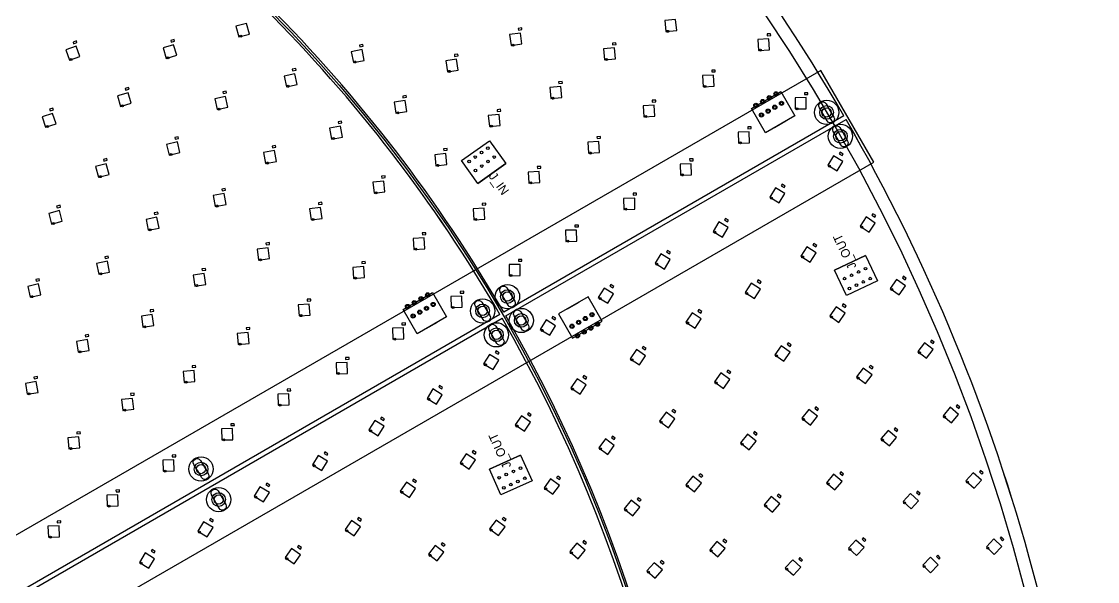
# Model space of a CAD drawing. Header units: millimetres. Extents: x -55 to 1655, y -1555 to 155.
# Drawn here: x 1166.4 to 1654, y -483.3 to -229.5 of the extents above; entities that cross this region are included whole.
import ezdxf
from ezdxf.enums import TextEntityAlignment as Align

# ---------------------------------------------------------------- set-up
doc = ezdxf.new("R2010")
doc.units = ezdxf.units.MM
doc.header["$MEASUREMENT"] = 0
doc.layers.add('Layer 1', color=7, linetype='Continuous', lineweight=0)
for name, color, linetype in [('SUN-LABEL', 4, 'Continuous'), ('SUN-OUTLINE', 2, 'Continuous'), ('SUN-STANDOFF', 1, 'Continuous'), ('SUN-WAGO', 3, 'Continuous')]:
    doc.layers.add(name, color=color, linetype=linetype)

msp = doc.modelspace()

# ---------------------------------------------------------------- linework, layer by layer
at = {"layer": 'Layer 1', "color": 2, "lineweight": 25, "true_color": 0xf7ec13}
for p, q in [((1539.05, -272.26), (1384.9, -361.26)), ((1385.9, -362.99), (1540.05, -273.99)), ((1383.16, -362.26), (995.18, -586.26)), ((996.18, -588), (1384.16, -363.99))]:
    msp.add_line(p, q, dxfattribs=at)
at = {"layer": 'Layer 1', "color": 93, "lineweight": 25, "true_color": 0x6abd45}
for p, q in [((1507.58, -277.61), (1512.78, -274.61)), ((1413.82, -359.69), (1419.02, -356.69)), ((1349.74, -368.74), (1354.94, -365.74))]:
    msp.add_line(p, q, dxfattribs=at)
at = {"layer": 'Layer 1', "color": 18, "lineweight": 25, "true_color": 0x000000}
for points in [[(1457.85, -229.15), (1458.31, -234.13), (1463.29, -233.66), (1462.82, -228.68)], [(1263.59, -231.67), (1264.89, -236.5), (1269.72, -235.21), (1268.42, -230.38)], [(1387.53, -235.47), (1388.23, -240.42), (1393.18, -239.71), (1392.48, -234.76)], [(1500.1, -237.64), (1500.38, -242.64), (1505.37, -242.36), (1505.09, -237.36)], [(1186.44, -242.36), (1188.11, -247.08), (1192.82, -245.41), (1191.16, -240.69)], [(1230.52, -241.46), (1231.94, -246.25), (1236.73, -244.83), (1235.31, -240.04)], [(1315.79, -243.22), (1316.77, -248.12), (1321.67, -247.14), (1320.7, -242.24)], [(1430.1, -241.96), (1430.6, -246.94), (1435.58, -246.44), (1435.08, -241.46)], [(1358.63, -247.37), (1359.39, -252.31), (1364.33, -251.55), (1363.57, -246.61)], [(1285.36, -254.26), (1286.42, -259.15), (1291.31, -258.08), (1290.24, -253.2)], [(1475, -254.08), (1475.28, -259.07), (1480.27, -258.79), (1479.99, -253.8)], [(1209.87, -263.22), (1211.29, -268.01), (1216.08, -266.59), (1214.66, -261.8)], [(1405.76, -259.5), (1406.26, -264.48), (1411.24, -263.97), (1410.73, -259)], [(1253.94, -264.62), (1255.1, -269.48), (1259.96, -268.31), (1258.8, -263.45)], [(1335.23, -266.15), (1335.99, -271.09), (1340.94, -270.33), (1340.18, -265.39)], [(1448.04, -267.71), (1448.34, -272.7), (1453.33, -272.4), (1453.03, -267.41)], [(1516.9, -264.15), (1516.99, -269.15), (1521.99, -269.05), (1521.9, -264.05)], [(1175.74, -272.74), (1177.31, -277.48), (1182.06, -275.91), (1180.48, -271.16)], [(1377.85, -272.17), (1378.39, -277.14), (1383.36, -276.6), (1382.82, -271.63)], [(1306.02, -277.86), (1306.85, -282.79), (1311.78, -281.96), (1310.95, -277.03)], [(1491.2, -279.63), (1491.3, -284.63), (1496.3, -284.53), (1496.2, -279.54)], [(1232.17, -285.27), (1233.34, -290.13), (1238.2, -288.96), (1237.04, -284.1)], [(1423.01, -284.25), (1423.31, -289.24), (1428.3, -288.94), (1428, -283.95)], [(1276.11, -288.97), (1277.02, -293.89), (1281.93, -292.98), (1281.02, -288.06)], [(1353.65, -289.91), (1354.2, -294.88), (1359.17, -294.34), (1358.62, -289.37)], [(1534.3, -290.37), (1531.72, -294.66), (1536, -297.24), (1538.58, -292.95)], [(1199.95, -295.31), (1201.25, -300.14), (1206.08, -298.85), (1204.78, -294.02)], [(1464.92, -294.16), (1465.02, -299.15), (1470.02, -299.05), (1469.92, -294.05)], [(1325.54, -302.42), (1326.14, -307.38), (1331.1, -306.79), (1330.51, -301.83)], [(1395.96, -297.79), (1396.29, -302.78), (1401.28, -302.45), (1400.95, -297.46)], [(1508.04, -304.88), (1505.46, -309.17), (1509.75, -311.75), (1512.33, -307.46)], [(1253.29, -308.46), (1254.21, -313.37), (1259.12, -312.46), (1258.21, -307.55)], [(1439.25, -309.68), (1439.35, -314.67), (1444.35, -314.57), (1444.25, -309.57)], [(1178.74, -316.52), (1180.03, -321.35), (1184.86, -320.06), (1183.57, -315.23)], [(1296.97, -314.46), (1297.62, -319.41), (1302.58, -318.76), (1301.93, -313.8)], [(1371.02, -314.45), (1371.35, -319.44), (1376.34, -319.12), (1376.01, -314.13)], [(1222.81, -319.25), (1223.83, -324.15), (1228.72, -323.14), (1227.71, -318.24)], [(1482.33, -320.38), (1479.75, -324.66), (1484.03, -327.24), (1486.61, -322.96)], [(1549.11, -318.12), (1546.37, -322.3), (1550.55, -325.04), (1553.29, -320.86)], [(1412.95, -324.17), (1413.06, -329.17), (1418.05, -329.06), (1417.95, -324.06)], [(1343.87, -327.88), (1344.23, -332.87), (1349.21, -332.51), (1348.86, -327.52)], [(1273.17, -332.72), (1273.82, -337.68), (1278.78, -337.02), (1278.13, -332.07)], [(1456.06, -334.85), (1453.47, -339.13), (1457.75, -341.72), (1460.34, -337.44)], [(1522.33, -331.64), (1519.59, -335.82), (1523.77, -338.56), (1526.51, -334.38)], [(1200.4, -339.2), (1201.42, -344.09), (1206.31, -343.08), (1205.3, -338.18)], [(1316.48, -341), (1316.87, -345.98), (1321.85, -345.59), (1321.46, -340.6)], [(1387.3, -339.73), (1387.41, -344.73), (1392.41, -344.62), (1392.3, -339.62)], [(1244.25, -344.48), (1244.97, -349.43), (1249.92, -348.71), (1249.19, -343.76)], [(1169.19, -349.63), (1170.33, -354.5), (1175.2, -353.36), (1174.06, -348.49)], [(1430.37, -350.38), (1427.77, -354.66), (1432.05, -357.25), (1434.64, -352.98)], [(1497.07, -348.16), (1494.32, -352.33), (1498.49, -355.09), (1501.24, -350.92)], [(1562.87, -346.4), (1559.98, -350.47), (1564.05, -353.37), (1566.95, -349.29)], [(1360.97, -354.18), (1361.09, -359.18), (1366.08, -359.06), (1365.97, -354.06)], [(1291.75, -357.99), (1292.14, -362.97), (1297.13, -362.58), (1296.74, -357.6)], [(1535.6, -358.9), (1532.71, -362.98), (1536.79, -365.88), (1539.68, -361.8)], [(1220.71, -363.09), (1221.44, -368.04), (1226.38, -367.31), (1225.66, -362.37)], [(1404.07, -364.81), (1401.47, -369.09), (1405.75, -371.68), (1408.34, -367.41)], [(1470.23, -361.57), (1467.48, -365.74), (1471.65, -368.49), (1474.4, -364.32)], [(1264.17, -370.92), (1264.61, -375.9), (1269.59, -375.46), (1269.15, -370.48)], [(1334.56, -368.52), (1334.69, -373.52), (1339.69, -373.39), (1339.56, -368.39)], [(1191.33, -374.53), (1192.14, -379.46), (1197.07, -378.65), (1196.26, -373.71)], [(1575.56, -375.17), (1572.52, -379.14), (1576.48, -382.18), (1579.53, -378.21)], [(1445.02, -378.21), (1442.25, -382.37), (1446.4, -385.15), (1449.18, -380.99)], [(1510.68, -376.52), (1507.76, -380.57), (1511.81, -383.5), (1514.74, -379.44)], [(1308.98, -384.2), (1309.11, -389.19), (1314.11, -389.06), (1313.98, -384.06)], [(1378.4, -380.39), (1375.8, -384.66), (1380.07, -387.26), (1382.67, -382.99)], [(1239.6, -388.12), (1240.03, -393.11), (1245.01, -392.67), (1244.58, -387.69)], [(1483.32, -388.83), (1480.4, -392.89), (1484.46, -395.81), (1487.38, -391.75)], [(1547.85, -386.65), (1544.8, -390.62), (1548.77, -393.66), (1551.81, -389.69)], [(1168.14, -393.56), (1168.95, -398.49), (1173.88, -397.68), (1173.07, -392.75)], [(1418.12, -391.48), (1415.34, -395.64), (1419.5, -398.42), (1422.27, -394.26)], [(1282.53, -398.47), (1282.67, -403.46), (1287.67, -403.32), (1287.53, -398.32)], [(1352.79, -396.08), (1350.18, -400.34), (1354.44, -402.96), (1357.06, -398.69)], [(1211.78, -400.82), (1212.27, -405.8), (1217.25, -405.31), (1216.76, -400.33)], [(1587.17, -404.4), (1583.98, -408.25), (1587.83, -411.44), (1591.02, -407.59)], [(1392.96, -408.27), (1390.16, -412.41), (1394.3, -415.22), (1397.1, -411.08)], [(1458.45, -406.66), (1455.49, -410.69), (1459.53, -413.64), (1462.48, -409.61)], [(1523.13, -405.4), (1520.05, -409.33), (1523.99, -412.42), (1527.07, -408.48)], [(1257, -414.21), (1257.14, -419.21), (1262.14, -419.07), (1261.99, -414.07)], [(1326.43, -410.4), (1323.82, -414.66), (1328.08, -417.27), (1330.69, -413.01)], [(1187.4, -418.3), (1187.89, -423.27), (1192.86, -422.78), (1192.37, -417.81)], [(1430.99, -418.74), (1428.03, -422.77), (1432.07, -425.73), (1435.02, -421.7)], [(1495.3, -416.6), (1492.22, -420.53), (1496.15, -423.62), (1499.24, -419.68)], [(1559.04, -414.83), (1555.85, -418.68), (1559.7, -421.87), (1562.89, -418.02)], [(1230.48, -428.4), (1230.64, -433.39), (1235.64, -433.23), (1235.47, -428.23)], [(1300.86, -426.17), (1298.24, -430.42), (1302.49, -433.05), (1305.12, -428.79)], [(1367.95, -425.43), (1365.12, -429.55), (1369.24, -432.38), (1372.07, -428.26)], [(1340.87, -438.35), (1338.04, -442.47), (1342.16, -445.3), (1344.99, -441.18)], [(1406.17, -436.82), (1403.18, -440.82), (1407.18, -443.82), (1410.18, -439.82)], [(1470.63, -435.66), (1467.5, -439.56), (1471.39, -442.69), (1474.52, -438.79)], [(1534.41, -434.75), (1531.17, -438.56), (1534.98, -441.8), (1538.22, -437.99)], [(1597.68, -434.04), (1594.35, -437.77), (1598.07, -441.1), (1601.41, -437.37)], [(1274.46, -440.4), (1271.83, -444.66), (1276.09, -447.28), (1278.71, -443.03)], [(1569.18, -443.42), (1565.85, -447.14), (1569.58, -450.48), (1572.91, -446.75)], [(1205, -444.24), (1205.16, -449.24), (1210.16, -449.07), (1210, -444.08)], [(1442.66, -446.53), (1439.54, -450.43), (1443.43, -453.56), (1446.56, -449.66)], [(1506.16, -444.83), (1502.92, -448.63), (1506.72, -451.87), (1509.96, -448.07)], [(1178.4, -458.31), (1178.59, -463.31), (1183.58, -463.12), (1183.4, -458.12)], [(1248.94, -456.27), (1246.3, -460.52), (1250.55, -463.16), (1253.19, -458.91)], [(1315.95, -455.75), (1313.08, -459.85), (1317.17, -462.72), (1320.04, -458.62)], [(1381.55, -455.53), (1378.5, -459.5), (1382.47, -462.54), (1385.51, -458.58)], [(1353.83, -467.01), (1350.79, -470.98), (1354.75, -474.02), (1357.8, -470.06)], [(1418.02, -465.96), (1414.83, -469.82), (1418.69, -473), (1421.87, -469.15)], [(1481.52, -465.16), (1478.23, -468.92), (1481.99, -472.22), (1485.28, -468.46)], [(1544.5, -464.54), (1541.11, -468.22), (1544.79, -471.61), (1548.18, -467.93)], [(1607.07, -464.05), (1603.6, -467.65), (1607.2, -471.12), (1610.67, -467.52)], [(1222.48, -470.41), (1219.84, -474.66), (1224.09, -477.3), (1226.73, -473.05)], [(1288.76, -468.43), (1285.89, -472.53), (1289.98, -475.4), (1292.85, -471.3)], [(1578.24, -472.36), (1574.77, -475.96), (1578.37, -479.43), (1581.84, -475.83)], [(1453.11, -474.81), (1449.82, -478.57), (1453.58, -481.86), (1456.87, -478.1)], [(1515.86, -473.47), (1512.47, -477.14), (1516.15, -480.53), (1519.54, -476.86)]]:
    msp.add_lwpolyline(points, close=True, dxfattribs=at)
at = {"layer": 'Layer 1', "color": 30, "lineweight": 25, "true_color": 0xf57f20}
for points in [[(1391.57, -233.46), (1393.15, -233.23), (1393.04, -232.44), (1391.46, -232.66)], [(1190.01, -239.59), (1191.52, -239.06), (1191.25, -238.3), (1189.74, -238.84)], [(1234.23, -238.87), (1235.76, -238.42), (1235.53, -237.65), (1234, -238.11)], [(1504.29, -235.98), (1505.89, -235.89), (1505.85, -235.1), (1504.25, -235.19)], [(1319.72, -240.98), (1321.29, -240.67), (1321.13, -239.89), (1319.56, -240.2)], [(1434.22, -240.12), (1435.81, -239.96), (1435.73, -239.16), (1434.14, -239.32)], [(1362.65, -245.32), (1364.23, -245.07), (1364.11, -244.28), (1362.53, -244.52)], [(1289.24, -251.96), (1290.81, -251.62), (1290.64, -250.84), (1289.07, -251.18)], [(1479.2, -252.42), (1480.79, -252.33), (1480.75, -251.53), (1479.15, -251.62)], [(1409.88, -257.66), (1411.47, -257.49), (1411.39, -256.7), (1409.8, -256.86)], [(1213.58, -260.64), (1215.11, -260.18), (1214.88, -259.41), (1213.35, -259.87)], [(1257.77, -262.23), (1259.33, -261.86), (1259.14, -261.08), (1257.58, -261.46)], [(1339.25, -264.09), (1340.83, -263.85), (1340.71, -263.06), (1339.13, -263.3)], [(1521.16, -262.64), (1522.76, -262.61), (1522.74, -261.81), (1521.14, -261.84)], [(1452.23, -266.03), (1453.83, -265.93), (1453.78, -265.14), (1452.18, -265.23)], [(1179.36, -270.04), (1180.88, -269.54), (1180.63, -268.78), (1179.11, -269.28)], [(1381.95, -270.29), (1383.54, -270.12), (1383.46, -269.32), (1381.87, -269.5)], [(1310.01, -275.75), (1311.59, -275.48), (1311.46, -274.69), (1309.88, -274.96)], [(1495.46, -278.13), (1497.06, -278.1), (1497.05, -277.3), (1495.45, -277.33)], [(1236.01, -282.89), (1237.57, -282.51), (1237.38, -281.73), (1235.82, -282.11)], [(1427.2, -282.57), (1428.8, -282.48), (1428.75, -281.68), (1427.15, -281.77)], [(1280.06, -286.79), (1281.63, -286.5), (1281.49, -285.72), (1279.92, -286.01)], [(1357.76, -288.03), (1359.35, -287.86), (1359.26, -287.06), (1357.67, -287.24)], [(1203.72, -292.83), (1205.27, -292.41), (1205.06, -291.64), (1203.52, -292.05)], [(1469.18, -292.65), (1470.78, -292.62), (1470.76, -291.82), (1469.16, -291.85)], [(1536.93, -289.46), (1538.3, -290.29), (1538.71, -289.6), (1537.34, -288.78)], [(1400.15, -296.09), (1401.74, -295.98), (1401.69, -295.18), (1400.1, -295.29)], [(1329.63, -300.5), (1331.22, -300.31), (1331.12, -299.51), (1329.53, -299.7)], [(1257.25, -306.28), (1258.82, -305.99), (1258.68, -305.2), (1257.1, -305.49)], [(1510.67, -303.97), (1512.04, -304.8), (1512.45, -304.11), (1511.08, -303.29)], [(1301.04, -312.49), (1302.62, -312.28), (1302.52, -311.49), (1300.93, -311.69)], [(1375.2, -312.75), (1376.8, -312.65), (1376.75, -311.85), (1375.15, -311.96)], [(1443.51, -308.17), (1445.11, -308.14), (1445.09, -307.34), (1443.49, -307.37)], [(1182.51, -314.04), (1184.06, -313.63), (1183.85, -312.85), (1182.3, -313.27)], [(1226.72, -316.99), (1228.29, -316.67), (1228.13, -315.89), (1226.56, -316.21)], [(1551.77, -317.3), (1553.1, -318.18), (1553.54, -317.51), (1552.2, -316.64)], [(1484.96, -319.47), (1486.33, -320.3), (1486.74, -319.61), (1485.37, -318.78)], [(1348.04, -326.15), (1349.64, -326.04), (1349.58, -325.24), (1347.99, -325.36)], [(1417.2, -322.65), (1418.8, -322.62), (1418.78, -321.82), (1417.18, -321.85)], [(1277.23, -330.75), (1278.82, -330.54), (1278.72, -329.75), (1277.13, -329.96)], [(1524.99, -330.82), (1526.32, -331.7), (1526.76, -331.03), (1525.42, -330.15)], [(1204.31, -336.94), (1205.88, -336.61), (1205.72, -335.83), (1204.15, -336.15)], [(1458.68, -333.94), (1460.05, -334.77), (1460.47, -334.09), (1459.1, -333.26)], [(1320.64, -339.24), (1322.23, -339.12), (1322.17, -338.32), (1320.57, -338.44)], [(1391.55, -338.21), (1393.15, -338.18), (1393.14, -337.38), (1391.54, -337.42)], [(1173.04, -347.27), (1174.6, -346.91), (1174.42, -346.13), (1172.86, -346.49)], [(1248.28, -342.45), (1249.86, -342.22), (1249.75, -341.43), (1248.16, -341.66)], [(1565.55, -345.68), (1566.86, -346.61), (1567.32, -345.96), (1566.02, -345.03)], [(1433, -349.48), (1434.36, -350.31), (1434.78, -349.63), (1433.41, -348.79)], [(1499.73, -347.36), (1501.07, -348.24), (1501.51, -347.58), (1500.17, -346.69)], [(1295.91, -356.23), (1297.51, -356.11), (1297.44, -355.31), (1295.85, -355.44)], [(1365.22, -352.66), (1366.82, -352.62), (1366.8, -351.82), (1365.2, -351.86)], [(1224.75, -361.06), (1226.33, -360.83), (1226.21, -360.04), (1224.63, -360.27)], [(1472.89, -360.76), (1474.23, -361.65), (1474.67, -360.98), (1473.34, -360.1)], [(1538.29, -358.19), (1539.59, -359.12), (1540.05, -358.47), (1538.75, -357.54)], [(1406.69, -363.91), (1408.06, -364.74), (1408.48, -364.05), (1407.11, -363.22)], [(1268.32, -369.13), (1269.91, -368.99), (1269.84, -368.19), (1268.25, -368.33)], [(1338.81, -366.99), (1340.41, -366.95), (1340.39, -366.15), (1338.79, -366.19)], [(1195.32, -372.43), (1196.9, -372.17), (1196.77, -371.38), (1195.19, -371.64)], [(1513.37, -375.82), (1514.67, -376.76), (1515.14, -376.11), (1513.84, -375.17)], [(1578.27, -374.56), (1579.54, -375.53), (1580.03, -374.9), (1578.76, -373.92)], [(1381.03, -379.49), (1382.4, -380.32), (1382.81, -379.64), (1381.45, -378.81)], [(1447.69, -377.43), (1449.02, -378.31), (1449.46, -377.65), (1448.13, -376.76)], [(1313.23, -382.66), (1314.83, -382.62), (1314.81, -381.82), (1313.21, -381.86)], [(1243.74, -386.33), (1245.34, -386.2), (1245.27, -385.4), (1243.67, -385.54)], [(1420.78, -390.69), (1422.11, -391.58), (1422.56, -390.92), (1421.23, -390.03)], [(1486.01, -388.14), (1487.31, -389.07), (1487.78, -388.42), (1486.48, -387.49)], [(1550.56, -386.04), (1551.83, -387.01), (1552.31, -386.38), (1551.04, -385.4)], [(1172.13, -391.46), (1173.71, -391.2), (1173.58, -390.41), (1172, -390.67)], [(1355.43, -395.19), (1356.79, -396.02), (1357.21, -395.34), (1355.84, -394.51)], [(1215.91, -398.99), (1217.5, -398.83), (1217.42, -398.03), (1215.83, -398.19)], [(1286.77, -396.92), (1288.37, -396.87), (1288.35, -396.07), (1286.75, -396.12)], [(1525.85, -404.81), (1527.11, -405.8), (1527.6, -405.17), (1526.34, -404.18)], [(1589.9, -403.89), (1591.13, -404.91), (1591.64, -404.29), (1590.41, -403.27)], [(1329.06, -409.5), (1330.43, -410.34), (1330.84, -409.66), (1329.48, -408.82)], [(1395.63, -407.5), (1396.95, -408.4), (1397.4, -407.74), (1396.08, -406.84)], [(1461.15, -405.99), (1462.44, -406.93), (1462.91, -406.29), (1461.62, -405.34)], [(1261.24, -412.67), (1262.84, -412.62), (1262.81, -411.82), (1261.21, -411.87)], [(1561.78, -414.32), (1563.01, -415.34), (1563.52, -414.73), (1562.29, -413.71)], [(1191.52, -416.46), (1193.12, -416.3), (1193.04, -415.51), (1191.44, -415.66)], [(1433.69, -418.07), (1434.98, -419.01), (1435.45, -418.37), (1434.16, -417.42)], [(1498.02, -416.01), (1499.28, -417), (1499.77, -416.37), (1498.51, -415.38)], [(1370.62, -424.68), (1371.94, -425.58), (1372.4, -424.92), (1371.08, -424.02)], [(1234.71, -426.84), (1236.31, -426.78), (1236.29, -425.98), (1234.69, -426.04)], [(1303.5, -425.28), (1304.86, -426.12), (1305.28, -425.44), (1303.92, -424.6)], [(1537.15, -434.28), (1538.37, -435.32), (1538.89, -434.71), (1537.67, -433.67)], [(1600.43, -433.63), (1601.62, -434.7), (1602.15, -434.1), (1600.96, -433.03)], [(1343.55, -437.59), (1344.86, -438.5), (1345.32, -437.84), (1344, -436.93)], [(1408.88, -436.18), (1410.16, -437.13), (1410.64, -436.49), (1409.36, -435.54)], [(1473.35, -435.11), (1474.6, -436.11), (1475.1, -435.48), (1473.85, -434.48)], [(1209.24, -442.68), (1210.84, -442.63), (1210.81, -441.83), (1209.21, -441.88)], [(1277.09, -439.52), (1278.45, -440.36), (1278.87, -439.68), (1277.51, -438.84)], [(1571.93, -443.01), (1573.12, -444.07), (1573.66, -443.48), (1572.46, -442.41)], [(1445.39, -445.98), (1446.64, -446.98), (1447.14, -446.36), (1445.89, -445.36)], [(1508.89, -444.35), (1510.11, -445.39), (1510.63, -444.78), (1509.41, -443.74)], [(1182.63, -456.73), (1184.23, -456.67), (1184.2, -455.87), (1182.6, -455.93)], [(1251.58, -455.4), (1252.94, -456.24), (1253.36, -455.56), (1252, -454.72)], [(1318.63, -455.02), (1319.94, -455.94), (1320.4, -455.29), (1319.09, -454.37)], [(1384.26, -454.92), (1385.53, -455.89), (1386.01, -455.26), (1384.74, -454.29)], [(1609.83, -463.75), (1610.98, -464.86), (1611.54, -464.28), (1610.39, -463.17)], [(1291.44, -467.7), (1292.75, -468.62), (1293.21, -467.97), (1291.9, -467.05)], [(1356.54, -466.4), (1357.81, -467.38), (1358.3, -466.74), (1357.03, -465.77)], [(1420.75, -465.45), (1421.98, -466.47), (1422.49, -465.85), (1421.26, -464.83)], [(1484.27, -464.73), (1485.47, -465.79), (1486, -465.18), (1484.8, -464.13)], [(1547.26, -464.18), (1548.44, -465.26), (1548.98, -464.68), (1547.8, -463.59)], [(1225.12, -469.54), (1226.48, -470.39), (1226.9, -469.71), (1225.54, -468.86)], [(1518.62, -473.1), (1519.79, -474.19), (1520.34, -473.6), (1519.16, -472.52)], [(1581, -472.05), (1582.16, -473.16), (1582.71, -472.59), (1581.56, -471.48)], [(1455.86, -474.37), (1457.06, -475.43), (1457.59, -474.83), (1456.39, -473.77)]]:
    msp.add_lwpolyline(points, close=True, dxfattribs=at)
at = {"layer": 'Layer 1', "color": 175, "lineweight": 25, "true_color": 0x3953a4}
msp.add_lwpolyline([(997.85, -613.58), (1552.57, -293.31), (1528.58, -251.76), (973.86, -572.02)], dxfattribs=at)
at = {"layer": 'Layer 1', "color": 93, "lineweight": 25, "true_color": 0x6abd45}
for points in [[(1497.12, -268.99), (1510.54, -261.24), (1516.89, -272.24), (1503.47, -279.99)], [(1339.28, -360.12), (1352.7, -352.37), (1359.05, -363.37), (1345.63, -371.12)], [(1416.06, -373.06), (1429.48, -365.31), (1423.13, -354.32), (1409.71, -362.07)]]:
    msp.add_lwpolyline(points, close=True, dxfattribs=at)
at = {"layer": 'Layer 1', "color": 2, "lineweight": 25, "true_color": 0xf7ec13}
for radius in [848, 675]:
    msp.add_circle((799.96, -700.13), radius, dxfattribs=at)
at = {"layer": 'Layer 1', "color": 18, "lineweight": 25, "true_color": 0x000000}
for centre in [(1459.2, -233.99), (1265.74, -236.22), (1389.11, -240.24), (1501.27, -242.54), (1188.94, -246.73), (1232.79, -245.95), (1317.64, -247.89), (1431.49, -246.8), (1360.27, -252.13), (1287.29, -258.91), (1476.17, -258.97), (1212.14, -267.71), (1407.15, -264.34), (1255.97, -269.22), (1336.88, -270.91), (1449.23, -272.6), (1517.89, -269.08), (1178.15, -277.15), (1379.28, -276.99), (1307.73, -282.59), (1492.2, -284.56), (1234.21, -289.87), (1424.21, -289.14), (1277.89, -293.68), (1355.09, -294.73), (1532.52, -295.08), (1202.1, -299.86), (1397.19, -302.67), (1465.92, -299.09), (1327.02, -307.23), (1506.26, -309.59), (1255.08, -313.16), (1440.25, -314.61), (1180.89, -321.07), (1298.51, -319.25), (1372.24, -319.33), (1224.7, -323.92), (1480.54, -325.08), (1547.15, -322.75), (1413.95, -329.1), (1345.12, -332.75), (1520.37, -336.27), (1274.71, -337.51), (1454.27, -339.55), (1202.29, -343.86), (1317.76, -345.86), (1388.31, -344.66), (1245.85, -349.25), (1560.74, -350.95), (1171.19, -354.25), (1428.57, -355.08), (1495.09, -352.79), (1361.98, -359.11), (1293.04, -362.85), (1533.47, -363.46), (1222.32, -367.86), (1402.27, -369.51), (1468.25, -366.19), (1265.5, -375.77), (1335.59, -373.45), (1193.02, -379.27), (1573.26, -379.64), (1376.59, -385.08), (1443.02, -382.83), (1508.52, -381.06), (1310.01, -389.12), (1240.93, -392.98), (1481.16, -393.37), (1545.55, -391.12), (1169.83, -398.3), (1416.12, -396.1), (1283.57, -403.39), (1350.97, -400.77), (1213.16, -405.66), (1520.79, -409.85), (1584.7, -408.78), (1390.93, -412.88), (1456.25, -411.18), (1258.04, -419.14), (1324.61, -415.09), (1556.58, -419.22), (1188.78, -423.13), (1428.79, -423.26), (1492.96, -421.05), (1231.54, -433.31), (1299.03, -430.85), (1365.89, -430.02), (1531.89, -439.11), (1595.05, -438.33), (1338.81, -442.93), (1403.93, -441.32), (1468.23, -440.08), (1272.63, -445.09), (1566.55, -447.71), (1206.06, -449.16), (1440.27, -450.96), (1503.63, -449.18), (1179.48, -463.22), (1247.09, -460.95), (1313.84, -460.33), (1379.25, -460.01), (1604.28, -468.24), (1286.65, -473), (1351.53, -471.49), (1415.56, -470.35), (1478.94, -469.48), (1541.81, -468.79), (1220.63, -475.09), (1513.17, -477.72), (1575.46, -476.55), (1450.53, -479.12)]:
    msp.add_circle(centre, 0.45, dxfattribs=at)
at = {"layer": 'Layer 1', "color": 93, "lineweight": 25, "true_color": 0x6abd45}
for centre, radius in [((1505.25, -264.07), 0.95), ((1508.28, -262.32), 0.95), ((1508.28, -262.32), 0.6), ((1499.19, -267.57), 0.95), ((1499.19, -267.57), 0.6), ((1502.22, -265.82), 0.95), ((1502.22, -265.82), 0.6), ((1505.25, -264.07), 0.6), ((1507.75, -268.4), 0.95), ((1507.75, -268.4), 0.6), ((1510.78, -266.65), 0.95), ((1510.78, -266.65), 0.6), ((1501.69, -271.9), 0.95), ((1501.69, -271.9), 0.6), ((1504.72, -270.15), 0.95), ((1504.72, -270.15), 0.6), ((1347.41, -355.19), 0.95), ((1347.41, -355.19), 0.6), ((1350.44, -353.44), 0.95), ((1350.44, -353.44), 0.6), ((1341.35, -358.69), 0.95), ((1341.35, -358.69), 0.6), ((1344.38, -356.94), 0.95), ((1344.38, -356.94), 0.6), ((1346.88, -361.27), 0.95), ((1346.88, -361.27), 0.6), ((1349.91, -359.52), 0.95), ((1349.91, -359.52), 0.6), ((1352.94, -357.77), 0.95), ((1352.94, -357.77), 0.6), ((1343.85, -363.02), 0.95), ((1343.85, -363.02), 0.6), ((1418.85, -365.91), 0.95), ((1418.85, -365.91), 0.6), ((1421.88, -364.16), 0.95), ((1421.88, -364.16), 0.6), ((1424.91, -362.41), 0.95), ((1424.91, -362.41), 0.6), ((1415.82, -367.66), 0.95), ((1415.82, -367.66), 0.6), ((1421.35, -370.24), 0.95), ((1421.35, -370.24), 0.6), ((1424.38, -368.49), 0.95), ((1424.38, -368.49), 0.6), ((1427.41, -366.74), 0.95), ((1427.41, -366.74), 0.6), ((1418.32, -371.99), 0.95), ((1418.32, -371.99), 0.6)]:
    msp.add_circle(centre, radius, dxfattribs=at)
at = {"layer": 'Layer 1', "color": 240, "lineweight": 25, "true_color": 0xed2024}
for centre, radius in [((1531.23, -270.72), 5.5), ((1531.23, -270.72), 3.1), ((1531.23, -270.72), 2.11), ((1537.48, -281.54), 5.5), ((1537.48, -281.54), 3.1), ((1537.48, -281.54), 2.11), ((1386.6, -354.22), 5.5), ((1375.34, -360.72), 5.5), ((1386.6, -354.22), 3.1), ((1386.6, -354.22), 2.11), ((1375.34, -360.72), 3.1), ((1375.34, -360.72), 2.11), ((1392.85, -365.04), 5.5), ((1392.85, -365.04), 3.1), ((1392.85, -365.04), 2.11), ((1381.59, -371.54), 5.5), ((1381.59, -371.54), 3.1), ((1381.59, -371.54), 2.11), ((1247.75, -432.36), 5.5), ((1247.75, -432.36), 3.1), ((1247.75, -432.36), 2.11), ((1255.75, -446.22), 5.5), ((1255.75, -446.22), 3.1), ((1255.75, -446.22), 2.11)]:
    msp.add_circle(centre, radius, dxfattribs=at)
at = {"layer": 'Layer 1', "color": 2, "lineweight": 25, "true_color": 0xf7ec13}
for points in [[(1539.05, -272.26), (1464.28, -143.11), (1356.98, -35.81), (1227.83, 38.96)], [(1383.16, -362.26), (1324.2, -260.48), (1239.62, -175.9), (1137.83, -116.93)], [(1384.9, -361.26), (1325.75, -259.17), (1240.92, -174.34), (1138.83, -115.2)], [(1653.96, -699.13), (1653.79, -549.9), (1614.51, -403.32), (1540.05, -273.99)], [(1473.96, -699.13), (1473.79, -581.49), (1442.83, -465.96), (1384.16, -363.99)], [(1475.96, -699.13), (1475.79, -581.14), (1444.74, -465.26), (1385.9, -363)]]:
    msp.add_open_spline(points, degree=3, dxfattribs=at)
at = {"layer": 'Layer 1', "color": 175, "lineweight": 25, "true_color": 0x3953a4}
for points, knots in [([(1527.95, -268.59), (1527.95, -268.59), (1527.95, -268.59), (1527.95, -268.59), (1527.45, -267.76), (1527.73, -266.69), (1528.56, -266.2), (1529.39, -265.7), (1530.46, -265.98), (1530.96, -266.81)], [0, 0, 0, 0, 1, 1, 1, 2, 2, 2, 3, 3, 3, 3]), ([(1534.51, -272.86), (1534.51, -272.86), (1534.51, -272.86), (1534.51, -272.86), (1534.99, -273.69), (1534.71, -274.76), (1533.87, -275.25), (1533.04, -275.74), (1531.97, -275.45), (1531.48, -274.62)], [0, 0, 0, 0, 1, 1, 1, 2, 2, 2, 3, 3, 3, 3]), ([(1534.23, -279.37), (1534.23, -279.37), (1534.23, -279.37), (1534.23, -279.37), (1533.75, -278.53), (1534.04, -277.46), (1534.87, -276.98), (1535.71, -276.5), (1536.78, -276.79), (1537.26, -277.63)], [0, 0, 0, 0, 1, 1, 1, 2, 2, 2, 3, 3, 3, 3]), ([(1540.73, -283.73), (1540.73, -283.73), (1540.73, -283.73), (1540.73, -283.73), (1541.2, -284.57), (1540.9, -285.64), (1540.06, -286.11), (1539.22, -286.59), (1538.15, -286.29), (1537.67, -285.45)], [0, 0, 0, 0, 1, 1, 1, 2, 2, 2, 3, 3, 3, 3]), ([(1383.31, -352.1), (1382.82, -351.27), (1383.09, -350.2), (1383.92, -349.7), (1384.75, -349.21), (1385.82, -349.48), (1386.32, -350.31)], [0, 0, 0, 0, 1, 1, 1, 2, 2, 2, 2]), ([(1372.06, -358.6), (1372.06, -358.6), (1372.06, -358.6), (1372.06, -358.6), (1371.56, -357.77), (1371.83, -356.7), (1372.66, -356.2), (1373.49, -355.71), (1374.57, -355.98), (1375.06, -356.81)], [0, 0, 0, 0, 1, 1, 1, 2, 2, 2, 3, 3, 3, 3]), ([(1389.88, -356.35), (1390.37, -357.19), (1390.09, -358.26), (1389.25, -358.75), (1388.42, -359.23), (1387.35, -358.95), (1386.86, -358.12)], [0, 0, 0, 0, 1, 1, 1, 2, 2, 2, 2]), ([(1389.6, -362.87), (1389.12, -362.03), (1389.41, -360.96), (1390.25, -360.48), (1391.09, -360), (1392.16, -360.29), (1392.64, -361.13)], [0, 0, 0, 0, 1, 1, 1, 2, 2, 2, 2]), ([(1378.63, -362.85), (1379.11, -363.69), (1378.83, -364.76), (1378, -365.25), (1377.16, -365.73), (1376.09, -365.45), (1375.6, -364.62)], [0, 0, 0, 0, 1, 1, 1, 2, 2, 2, 2]), ([(1378.35, -369.37), (1378.35, -369.37), (1378.35, -369.37), (1378.35, -369.37), (1377.87, -368.53), (1378.16, -367.46), (1379, -366.98), (1379.84, -366.5), (1380.9, -366.79), (1381.38, -367.63)], [0, 0, 0, 0, 1, 1, 1, 2, 2, 2, 3, 3, 3, 3]), ([(1396.09, -367.24), (1396.57, -368.08), (1396.26, -369.15), (1395.42, -369.62), (1394.58, -370.09), (1393.51, -369.79), (1393.04, -368.95)], [0, 0, 0, 0, 1, 1, 1, 2, 2, 2, 2]), ([(1384.84, -373.74), (1385.31, -374.58), (1385, -375.65), (1384.16, -376.12), (1383.32, -376.59), (1382.25, -376.29), (1381.78, -375.45)], [0, 0, 0, 0, 1, 1, 1, 2, 2, 2, 2]), ([(1244.45, -430.27), (1244.45, -430.27), (1244.45, -430.27), (1244.45, -430.27), (1243.95, -429.44), (1244.21, -428.37), (1245.04, -427.87), (1245.86, -427.37), (1246.94, -427.63), (1247.44, -428.45)], [0, 0, 0, 0, 1, 1, 1, 2, 2, 2, 3, 3, 3, 3]), ([(1251.05, -434.48), (1251.05, -434.48), (1251.05, -434.48), (1251.05, -434.48), (1251.54, -435.31), (1251.26, -436.39), (1250.43, -436.88), (1249.59, -437.37), (1248.52, -437.09), (1248.03, -436.26)], [0, 0, 0, 0, 1, 1, 1, 2, 2, 2, 3, 3, 3, 3]), ([(1252.52, -444.03), (1252.52, -444.03), (1252.52, -444.03), (1252.52, -444.03), (1252.04, -443.19), (1252.34, -442.12), (1253.18, -441.64), (1254.02, -441.17), (1255.09, -441.46), (1255.56, -442.3)], [0, 0, 0, 0, 1, 1, 1, 2, 2, 2, 3, 3, 3, 3]), ([(1258.98, -448.44), (1258.98, -448.44), (1258.98, -448.44), (1258.98, -448.44), (1259.44, -449.29), (1259.13, -450.35), (1258.29, -450.81), (1257.44, -451.28), (1256.38, -450.97), (1255.91, -450.12)], [0, 0, 0, 0, 1, 1, 1, 2, 2, 2, 3, 3, 3, 3])]:
    msp.add_open_spline(points, degree=3, knots=knots, dxfattribs=at)
for points in [[(1530.96, -266.81), (1532.15, -268.82), (1533.33, -270.84), (1534.51, -272.86)], [(1531.48, -274.62), (1530.31, -272.6), (1529.13, -270.6), (1527.95, -268.59)], [(1537.26, -277.63), (1538.43, -279.66), (1539.58, -281.69), (1540.73, -283.73)], [(1537.67, -285.45), (1536.53, -283.42), (1535.38, -281.39), (1534.23, -279.37)], [(1386.32, -350.31), (1387.52, -352.32), (1388.71, -354.33), (1389.88, -356.35)], [(1386.86, -358.12), (1385.69, -356.11), (1384.51, -354.1), (1383.31, -352.1)], [(1375.6, -364.62), (1374.43, -362.61), (1373.25, -360.6), (1372.06, -358.6)], [(1375.06, -356.81), (1376.26, -358.82), (1377.45, -360.83), (1378.63, -362.85)], [(1393.04, -368.95), (1391.9, -366.91), (1390.76, -364.89), (1389.6, -362.87)], [(1392.64, -361.13), (1393.8, -363.16), (1394.95, -365.2), (1396.09, -367.24)], [(1381.78, -375.45), (1380.65, -373.41), (1379.5, -371.39), (1378.35, -369.37)], [(1381.38, -367.63), (1382.55, -369.66), (1383.7, -371.7), (1384.84, -373.74)], [(1247.44, -428.45), (1248.66, -430.46), (1249.86, -432.46), (1251.05, -434.48)], [(1248.03, -436.26), (1246.85, -434.25), (1245.66, -432.26), (1244.45, -430.27)], [(1255.56, -442.3), (1256.72, -444.34), (1257.85, -446.39), (1258.98, -448.44)], [(1255.91, -450.12), (1254.79, -448.08), (1253.66, -446.05), (1252.52, -444.03)]]:
    msp.add_open_spline(points, degree=3, dxfattribs=at)
at = {"layer": 'SUN-OUTLINE'}
for p, q in [((1539.05, -272.26), (1384.89, -361.26)), ((1385.89, -363), (1540.05, -274)), ((1383.16, -362.26), (995.18, -586.27)), ((996.18, -588), (1384.16, -364))]:
    msp.add_line(p, q, dxfattribs=at)
for radius, start, end in [(854, 390.0671, 419.9329), (674, 390.085, 419.915), (676, 390.0848, 419.9152), (854, 360.0671, 389.9329), (674, 360.085, 389.915), (676, 360.0848, 389.9152)]:
    msp.add_arc((799.96, -700.13), radius, start, end, dxfattribs=at)
at = {"layer": 'SUN-STANDOFF'}
for centre, radius in [((1531.22, -270.72), 3.1), ((1531.22, -270.72), 2.11), ((1537.47, -281.54), 3.1), ((1537.47, -281.54), 2.11), ((1386.6, -354.22), 3.1), ((1386.6, -354.22), 2.11), ((1375.34, -360.72), 3.1), ((1375.34, -360.72), 2.11), ((1392.85, -365.04), 3.1), ((1392.85, -365.04), 2.11), ((1381.59, -371.54), 3.1), ((1381.59, -371.54), 2.11), ((1247.75, -432.36), 3.1), ((1247.75, -432.36), 2.11), ((1255.75, -446.22), 3.1), ((1255.75, -446.22), 2.11)]:
    msp.add_circle(centre, radius, dxfattribs=at)
at = {"layer": 'SUN-WAGO'}
for p, q in [((1373.18, -302.93), (1385.82, -293.96)), ((1548.8, -335.58), (1534.8, -342.23)), ((1392.53, -426.02), (1378.39, -432.36))]:
    msp.add_line(p, q, dxfattribs=at)
for points in [[(1365.8, -292.53), (1378.44, -283.56), (1385.82, -293.96), (1373.18, -302.93), (1365.8, -292.53)], [(1554.28, -347.09), (1540.28, -353.75), (1534.8, -342.23), (1548.8, -335.58), (1554.28, -347.09)], [(1397.74, -437.66), (1383.6, -443.99), (1378.39, -432.36), (1392.53, -426.02), (1397.74, -437.66)]]:
    msp.add_lwpolyline(points, dxfattribs=at)
for centre in [(1377.74, -286.9), (1369.18, -292.97), (1372.03, -290.95), (1374.89, -288.92), (1377.78, -293), (1380.63, -290.97), (1372.07, -297.05), (1374.93, -295.03), (1548.88, -341.56), (1539.39, -346.07), (1542.56, -344.56), (1545.72, -343.06), (1551.02, -346.08), (1541.54, -350.58), (1544.7, -349.08), (1547.86, -347.58), (1389.28, -433.43), (1392.47, -432), (1382.89, -436.29), (1386.08, -434.86), (1391.32, -438), (1394.52, -436.57), (1384.93, -440.86), (1388.13, -439.43)]:
    msp.add_circle(centre, 0.6, dxfattribs=at)

# ---------------------------------------------------------------- texts
at = {"layer": 'SUN-LABEL'}
for s, rotation, p in [('J_IN', 305.371, (1382.72, -302.98)), ('J_OUT', 115.4119, (1539.42, -333.88)), ('J_OUT', 114.1278, (1383.18, -424.11))]:
    msp.add_text(s, height=4, rotation=rotation, dxfattribs=at).set_placement(p, align=Align.MIDDLE_CENTER)

doc.saveas('drawing.dxf')
